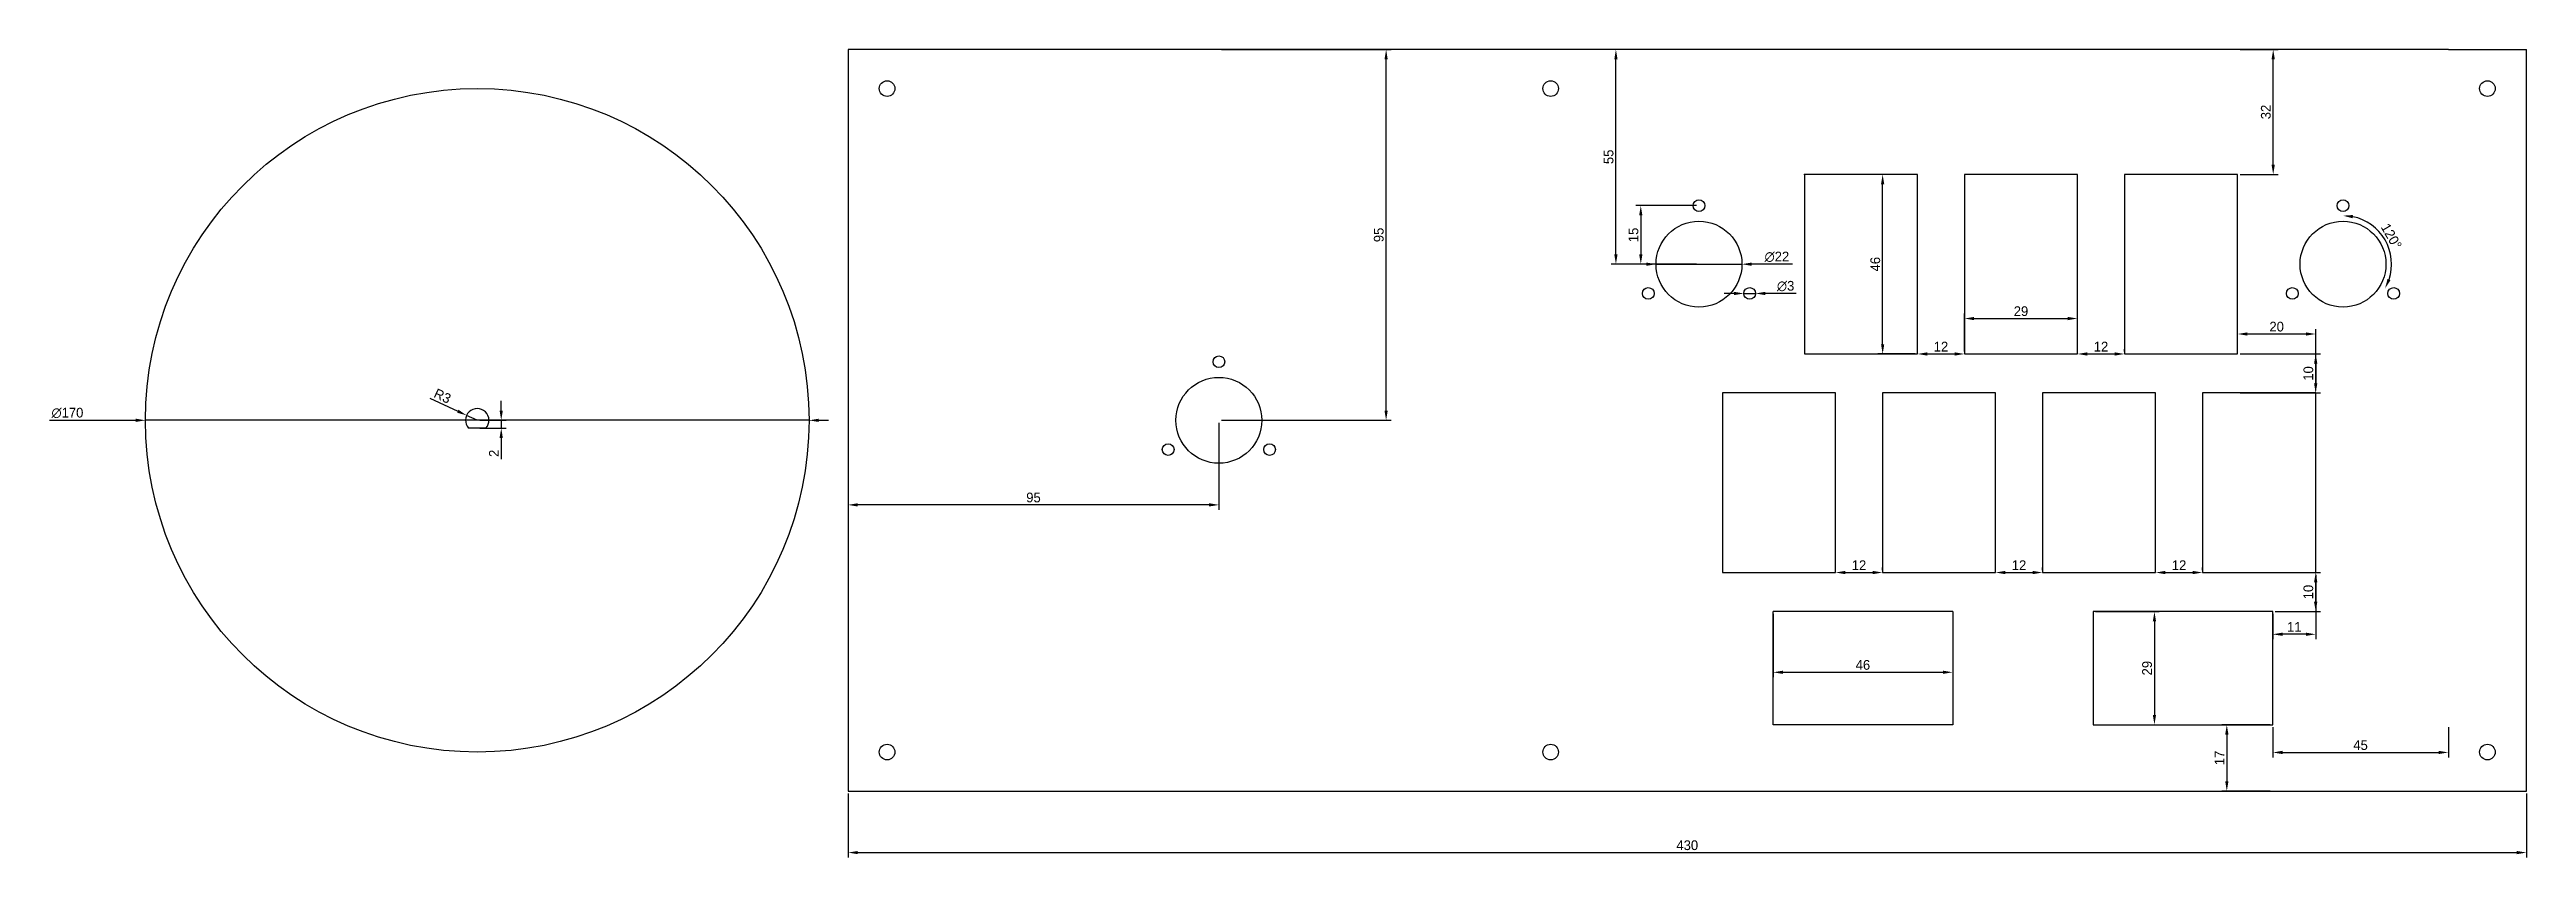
# Model space of a CAD drawing. Header units: millimetres. Extents: x -205 to 430, y -17 to 190.
import ezdxf

# ---------------------------------------------------------------- set-up
doc = ezdxf.new("R2010")
doc.units = ezdxf.units.MM
for name, color, linetype in [('dim', 130, 'Continuous'), ('holes', 90, 'Continuous'), ('outline', 30, 'Continuous'), ('table', 50, 'Continuous')]:
    doc.layers.add(name, color=color, linetype=linetype)
doc.dimstyles.new('ISO-25', dxfattribs={"dimtxt": 2.5, "dimasz": 2.5, "dimexe": 1.25, "dimexo": 0.625, "dimtad": 1, "dimtxsty": 'Standard', "dimcen": 2.5, "dimadec": 0, "dimazin": 0, "dimtfac": 1, "dimtmove": 0, "dimatfit": 3, "dimfxl": 1, "dimarcsym": 0})

# ---------------------------------------------------------------- blocks, each defined once
blk = doc.blocks.new('*D32')
at = {"layer": 'dim', "color": 0, "lineweight": -2, "transparency": 16777216}
for p, q in [((273.38, 158), (263.81, 158)), ((265.06, 114.5), (265.06, 155.5)), ((273.38, 112), (263.81, 112))]:
    blk.add_line(p, q, dxfattribs=at)
at = {"layer": 'dim', "color": 0, "transparency": 16777216}
for points in [[(264.64, 155.5), (265.47, 155.5), (265.06, 158)], [(264.64, 114.5), (265.47, 114.5), (265.06, 112)]]:
    blk.add_solid(points, dxfattribs=at)
at = {"layer": 'dim', "color": 0, "transparency": 16777216, "insert": (263.18, 135), "char_height": 2.5, "attachment_point": 5, "rotation": 90}
blk.add_mtext('46', dxfattribs=at)
blk = doc.blocks.new('*D33')
at = {"layer": 'dim', "color": 0, "lineweight": -2, "transparency": 16777216}
for p, q in [((286, 112.63), (286, 122.33)), ((288.5, 121.08), (312.5, 121.08)), ((315, 112.63), (315, 122.33))]:
    blk.add_line(p, q, dxfattribs=at)
at = {"layer": 'dim', "color": 0, "transparency": 16777216}
for points in [[(288.5, 121.5), (288.5, 120.66), (286, 121.08)], [(312.5, 121.5), (312.5, 120.66), (315, 121.08)]]:
    blk.add_solid(points, dxfattribs=at)
at = {"layer": 'dim', "color": 0, "transparency": 16777216, "insert": (300.5, 122.95), "char_height": 2.5, "attachment_point": 5}
blk.add_mtext('29', dxfattribs=at)
blk = doc.blocks.new('*D34')
at = {"layer": 'dim', "color": 0, "lineweight": -2, "transparency": 16777216}
for p, q in [((204.5, 135), (202, 135)), ((207, 135), (229, 135)), ((241.92, 135), (231.5, 135))]:
    blk.add_line(p, q, dxfattribs=at)
at = {"layer": 'dim', "color": 0, "transparency": 16777216}
for points in [[(204.5, 135.42), (204.5, 134.58), (207, 135)], [(231.5, 135.42), (231.5, 134.58), (229, 135)]]:
    blk.add_solid(points, dxfattribs=at)
at = {"layer": 'dim', "color": 0, "transparency": 16777216, "insert": (237.96, 136.88), "char_height": 2.5, "attachment_point": 5}
blk.add_mtext('∅22', dxfattribs=at)
blk = doc.blocks.new('*D35')
at = {"layer": 'dim', "color": 0, "lineweight": -2, "transparency": 16777216}
for p, q in [((226.99, 127.5), (224.49, 127.5)), ((229.49, 127.5), (232.49, 127.5)), ((242.91, 127.5), (234.99, 127.5))]:
    blk.add_line(p, q, dxfattribs=at)
at = {"layer": 'dim', "color": 0, "transparency": 16777216}
for points in [[(226.99, 127.92), (226.99, 127.08), (229.49, 127.5)], [(234.99, 127.92), (234.99, 127.08), (232.49, 127.5)]]:
    blk.add_solid(points, dxfattribs=at)
at = {"layer": 'dim', "color": 0, "transparency": 16777216, "insert": (240.2, 129.38), "char_height": 2.5, "attachment_point": 5}
blk.add_mtext('∅3', dxfattribs=at)
blk = doc.blocks.new('*D36')
at = {"layer": 'dim', "color": 0, "lineweight": -2, "transparency": 16777216}
for p, q in [((217.38, 190), (195.47, 190)), ((196.72, 137.5), (196.72, 187.5)), ((217.38, 135), (195.47, 135))]:
    blk.add_line(p, q, dxfattribs=at)
at = {"layer": 'dim', "color": 0, "transparency": 16777216}
for points in [[(196.31, 187.5), (197.14, 187.5), (196.72, 190)], [(196.31, 137.5), (197.14, 137.5), (196.72, 135)]]:
    blk.add_solid(points, dxfattribs=at)
at = {"layer": 'dim', "color": 0, "transparency": 16777216, "insert": (194.85, 162.5), "char_height": 2.5, "attachment_point": 5, "rotation": 90}
blk.add_mtext('55', dxfattribs=at)
blk = doc.blocks.new('*D37')
at = {"layer": 'dim', "color": 0, "lineweight": -2, "transparency": 16777216}
for p, q in [((217.38, 150), (201.84, 150)), ((203.09, 147.5), (203.09, 137.5)), ((217.38, 135), (201.84, 135))]:
    blk.add_line(p, q, dxfattribs=at)
at = {"layer": 'dim', "color": 0, "transparency": 16777216}
for points in [[(202.68, 147.5), (203.51, 147.5), (203.09, 150)], [(202.68, 137.5), (203.51, 137.5), (203.09, 135)]]:
    blk.add_solid(points, dxfattribs=at)
at = {"layer": 'dim', "color": 0, "transparency": 16777216, "insert": (201.22, 142.5), "char_height": 2.5, "attachment_point": 5, "rotation": 90}
blk.add_mtext('15', dxfattribs=at)
blk = doc.blocks.new('*D29')
at = {"layer": 'dim', "color": 0, "lineweight": -2, "transparency": 16777216}
blk.add_arc((383, 135), 12.43, 341.54107, 78.45893, dxfattribs=at)
at = {"layer": 'dim', "color": 0, "transparency": 16777216}
for points in [[(385.45, 146.77), (385.53, 147.6), (383, 147.43)], [(395.17, 130.89), (394.41, 131.23), (393.77, 128.78)]]:
    blk.add_solid(points, dxfattribs=at)
at = {"layer": 'dim', "color": 0, "transparency": 16777216, "insert": (395.39, 142.15), "char_height": 2.5, "attachment_point": 5, "rotation": 300}
blk.add_mtext('120°', dxfattribs=at)
blk = doc.blocks.new('*D38')
at = {"layer": 'dim', "color": 0, "lineweight": -2, "transparency": 16777216}
for p, q in [((356.63, 112), (377.25, 112)), ((376, 109.5), (376, 104.5)), ((356.63, 102), (377.25, 102))]:
    blk.add_line(p, q, dxfattribs=at)
at = {"layer": 'dim', "color": 0, "transparency": 16777216}
for points in [[(375.58, 109.5), (376.42, 109.5), (376, 112)], [(375.58, 104.5), (376.42, 104.5), (376, 102)]]:
    blk.add_solid(points, dxfattribs=at)
at = {"layer": 'dim', "color": 0, "transparency": 16777216, "insert": (374.13, 107), "char_height": 2.5, "attachment_point": 5, "rotation": 90}
blk.add_mtext('10', dxfattribs=at)
blk = doc.blocks.new('*D39')
at = {"layer": 'dim', "color": 0, "lineweight": -2, "transparency": 16777216}
for p, q in [((365.63, 56), (377.25, 56)), ((376, 48.5), (376, 53.5)), ((365.63, 46), (377.25, 46))]:
    blk.add_line(p, q, dxfattribs=at)
at = {"layer": 'dim', "color": 0, "transparency": 16777216}
for points in [[(375.58, 53.5), (376.42, 53.5), (376, 56)], [(375.58, 48.5), (376.42, 48.5), (376, 46)]]:
    blk.add_solid(points, dxfattribs=at)
at = {"layer": 'dim', "color": 0, "transparency": 16777216, "insert": (374.13, 51), "char_height": 2.5, "attachment_point": 5, "rotation": 90}
blk.add_mtext('10', dxfattribs=at)
blk = doc.blocks.new('*D40')
at = {"layer": 'dim', "color": 0, "lineweight": -2, "transparency": 16777216}
for p, q in [((335, 56.63), (335, 57.25)), ((347, 56.63), (347, 57.25)), ((337.5, 56), (344.5, 56))]:
    blk.add_line(p, q, dxfattribs=at)
at = {"layer": 'dim', "color": 0, "transparency": 16777216}
for points in [[(337.5, 56.42), (337.5, 55.58), (335, 56)], [(344.5, 56.42), (344.5, 55.58), (347, 56)]]:
    blk.add_solid(points, dxfattribs=at)
at = {"layer": 'dim', "color": 0, "transparency": 16777216, "insert": (341, 57.88), "char_height": 2.5, "attachment_point": 5}
blk.add_mtext('12', dxfattribs=at)
blk = doc.blocks.new('*D41')
at = {"layer": 'dim', "color": 0, "lineweight": -2, "transparency": 16777216}
for p, q in [((253, 56.63), (253, 57.25)), ((265, 56.63), (265, 57.25)), ((255.5, 56), (262.5, 56))]:
    blk.add_line(p, q, dxfattribs=at)
at = {"layer": 'dim', "color": 0, "transparency": 16777216}
for points in [[(255.5, 56.42), (255.5, 55.58), (253, 56)], [(262.5, 56.42), (262.5, 55.58), (265, 56)]]:
    blk.add_solid(points, dxfattribs=at)
at = {"layer": 'dim', "color": 0, "transparency": 16777216, "insert": (259, 57.88), "char_height": 2.5, "attachment_point": 5}
blk.add_mtext('12', dxfattribs=at)
blk = doc.blocks.new('*D42')
at = {"layer": 'dim', "color": 0, "lineweight": -2, "transparency": 16777216}
for p, q in [((274, 112.63), (274, 113.25)), ((276.5, 112), (283.5, 112)), ((286, 112.63), (286, 113.25))]:
    blk.add_line(p, q, dxfattribs=at)
at = {"layer": 'dim', "color": 0, "transparency": 16777216}
for points in [[(276.5, 112.42), (276.5, 111.58), (274, 112)], [(283.5, 112.42), (283.5, 111.58), (286, 112)]]:
    blk.add_solid(points, dxfattribs=at)
at = {"layer": 'dim', "color": 0, "transparency": 16777216, "insert": (280, 113.88), "char_height": 2.5, "attachment_point": 5}
blk.add_mtext('12', dxfattribs=at)
blk = doc.blocks.new('*D43')
at = {"layer": 'dim', "color": 0, "lineweight": -2, "transparency": 16777216}
for p, q in [((315, 112.63), (315, 113.25)), ((317.5, 112), (324.5, 112)), ((327, 112.63), (327, 113.25))]:
    blk.add_line(p, q, dxfattribs=at)
at = {"layer": 'dim', "color": 0, "transparency": 16777216}
for points in [[(317.5, 112.42), (317.5, 111.58), (315, 112)], [(324.5, 112.42), (324.5, 111.58), (327, 112)]]:
    blk.add_solid(points, dxfattribs=at)
at = {"layer": 'dim', "color": 0, "transparency": 16777216, "insert": (321, 113.88), "char_height": 2.5, "attachment_point": 5}
blk.add_mtext('12', dxfattribs=at)
blk = doc.blocks.new('*D44')
at = {"layer": 'dim', "color": 0, "lineweight": -2, "transparency": 16777216}
for p, q in [((294, 56.63), (294, 57.25)), ((306, 56.63), (306, 57.25)), ((296.5, 56), (303.5, 56))]:
    blk.add_line(p, q, dxfattribs=at)
at = {"layer": 'dim', "color": 0, "transparency": 16777216}
for points in [[(296.5, 56.42), (296.5, 55.58), (294, 56)], [(303.5, 56.42), (303.5, 55.58), (306, 56)]]:
    blk.add_solid(points, dxfattribs=at)
at = {"layer": 'dim', "color": 0, "transparency": 16777216, "insert": (300, 57.88), "char_height": 2.5, "attachment_point": 5}
blk.add_mtext('12', dxfattribs=at)
blk = doc.blocks.new('*D45')
at = {"layer": 'dim', "color": 0, "lineweight": -2, "transparency": 16777216}
for p, q in [((237, 45.38), (237, 29.19)), ((283, 45.38), (283, 29.19)), ((239.5, 30.44), (280.5, 30.44))]:
    blk.add_line(p, q, dxfattribs=at)
at = {"layer": 'dim', "color": 0, "transparency": 16777216}
for points in [[(239.5, 30.86), (239.5, 30.03), (237, 30.44)], [(280.5, 30.86), (280.5, 30.03), (283, 30.44)]]:
    blk.add_solid(points, dxfattribs=at)
at = {"layer": 'dim', "color": 0, "transparency": 16777216, "insert": (260, 32.32), "char_height": 2.5, "attachment_point": 5}
blk.add_mtext('46', dxfattribs=at)
blk = doc.blocks.new('*D46')
at = {"layer": 'dim', "color": 0, "lineweight": -2, "transparency": 16777216}
for p, q in [((319.63, 46), (335.94, 46)), ((334.69, 43.5), (334.69, 19.5)), ((319.63, 17), (335.94, 17))]:
    blk.add_line(p, q, dxfattribs=at)
at = {"layer": 'dim', "color": 0, "transparency": 16777216}
for points in [[(334.27, 43.5), (335.1, 43.5), (334.69, 46)], [(334.27, 19.5), (335.1, 19.5), (334.69, 17)]]:
    blk.add_solid(points, dxfattribs=at)
at = {"layer": 'dim', "color": 0, "transparency": 16777216, "insert": (332.81, 31.5), "char_height": 2.5, "attachment_point": 5, "rotation": 90}
blk.add_mtext('29', dxfattribs=at)
blk = doc.blocks.new('*D47')
at = {"layer": 'dim', "color": 0, "lineweight": -2, "transparency": 16777216}
for p, q in [((0, 94.38), (0, 72.08)), ((95, 94.38), (95, 72.08)), ((92.5, 73.33), (2.5, 73.33))]:
    blk.add_line(p, q, dxfattribs=at)
at = {"layer": 'dim', "color": 0, "transparency": 16777216}
for points in [[(2.5, 73.75), (2.5, 72.92), (0, 73.33)], [(92.5, 73.75), (92.5, 72.92), (95, 73.33)]]:
    blk.add_solid(points, dxfattribs=at)
at = {"layer": 'dim', "color": 0, "transparency": 16777216, "insert": (47.5, 75.21), "char_height": 2.5, "attachment_point": 5}
blk.add_mtext('95', dxfattribs=at)
blk = doc.blocks.new('*D48')
at = {"layer": 'dim', "color": 0, "lineweight": -2, "transparency": 16777216}
for p, q in [((95.63, 190), (139.1, 190)), ((137.85, 97.5), (137.85, 187.5)), ((95.63, 95), (139.1, 95))]:
    blk.add_line(p, q, dxfattribs=at)
at = {"layer": 'dim', "color": 0, "transparency": 16777216}
for points in [[(137.43, 187.5), (138.26, 187.5), (137.85, 190)], [(137.43, 97.5), (138.26, 97.5), (137.85, 95)]]:
    blk.add_solid(points, dxfattribs=at)
at = {"layer": 'dim', "color": 0, "transparency": 16777216, "insert": (135.97, 142.5), "char_height": 2.5, "attachment_point": 5, "rotation": 90}
blk.add_mtext('95', dxfattribs=at)
blk = doc.blocks.new('*D49')
at = {"layer": 'dim', "color": 0, "lineweight": -2, "transparency": 16777216}
for p, q in [((376, 55.38), (376, 38.93)), ((365, 45.38), (365, 38.93)), ((373.5, 40.18), (367.5, 40.18))]:
    blk.add_line(p, q, dxfattribs=at)
at = {"layer": 'dim', "color": 0, "transparency": 16777216}
for points in [[(367.5, 40.6), (367.5, 39.77), (365, 40.18)], [(373.5, 40.6), (373.5, 39.77), (376, 40.18)]]:
    blk.add_solid(points, dxfattribs=at)
at = {"layer": 'dim', "color": 0, "transparency": 16777216, "insert": (370.5, 42.06), "char_height": 2.5, "attachment_point": 5}
blk.add_mtext('11', dxfattribs=at)
blk = doc.blocks.new('*D50')
at = {"layer": 'dim', "color": 0, "lineweight": -2, "transparency": 16777216}
for p, q in [((365, 16.38), (365, 8.65)), ((410, 16.38), (410, 8.65)), ((367.5, 9.9), (407.5, 9.9))]:
    blk.add_line(p, q, dxfattribs=at)
at = {"layer": 'dim', "color": 0, "transparency": 16777216}
for points in [[(367.5, 10.32), (367.5, 9.49), (365, 9.9)], [(407.5, 10.32), (407.5, 9.49), (410, 9.9)]]:
    blk.add_solid(points, dxfattribs=at)
at = {"layer": 'dim', "color": 0, "transparency": 16777216, "insert": (387.5, 11.78), "char_height": 2.5, "attachment_point": 5}
blk.add_mtext('45', dxfattribs=at)
blk = doc.blocks.new('*D51')
at = {"layer": 'dim', "color": 0, "lineweight": -2, "transparency": 16777216}
for p, q in [((364.38, 17), (351.98, 17)), ((353.23, 14.5), (353.23, 2.5)), ((364.38, 0), (351.98, 0))]:
    blk.add_line(p, q, dxfattribs=at)
at = {"layer": 'dim', "color": 0, "transparency": 16777216}
for points in [[(352.82, 14.5), (353.65, 14.5), (353.23, 17)], [(352.82, 2.5), (353.65, 2.5), (353.23, 0)]]:
    blk.add_solid(points, dxfattribs=at)
at = {"layer": 'dim', "color": 0, "transparency": 16777216, "insert": (351.36, 8.5), "char_height": 2.5, "attachment_point": 5, "rotation": 90}
blk.add_mtext('17', dxfattribs=at)
blk = doc.blocks.new('*D52')
at = {"layer": 'dim', "color": 0, "lineweight": -2, "transparency": 16777216}
for p, q in [((356, 112.63), (356, 118.37)), ((358.5, 117.12), (373.5, 117.12)), ((376, 102.63), (376, 118.37))]:
    blk.add_line(p, q, dxfattribs=at)
at = {"layer": 'dim', "color": 0, "transparency": 16777216}
for points in [[(358.5, 117.53), (358.5, 116.7), (356, 117.12)], [(373.5, 117.53), (373.5, 116.7), (376, 117.12)]]:
    blk.add_solid(points, dxfattribs=at)
at = {"layer": 'dim', "color": 0, "transparency": 16777216, "insert": (366, 118.99), "char_height": 2.5, "attachment_point": 5}
blk.add_mtext('20', dxfattribs=at)
blk = doc.blocks.new('*D53')
at = {"layer": 'dim', "color": 0, "lineweight": -2, "transparency": 16777216}
for p, q in [((356.63, 190), (366.36, 190)), ((365.11, 160.5), (365.11, 187.5)), ((356.63, 158), (366.36, 158))]:
    blk.add_line(p, q, dxfattribs=at)
at = {"layer": 'dim', "color": 0, "transparency": 16777216}
for points in [[(364.7, 187.5), (365.53, 187.5), (365.11, 190)], [(364.7, 160.5), (365.53, 160.5), (365.11, 158)]]:
    blk.add_solid(points, dxfattribs=at)
at = {"layer": 'dim', "color": 0, "transparency": 16777216, "insert": (363.24, 174), "char_height": 2.5, "attachment_point": 5, "rotation": 90}
blk.add_mtext('32', dxfattribs=at)
blk = doc.blocks.new('*D54')
at = {"layer": 'dim', "color": 0, "lineweight": -2, "transparency": 16777216}
for p, q in [((-204.58, 95), (-182.5, 95)), ((-10, 95), (-180, 95)), ((-7.5, 95), (-5, 95))]:
    blk.add_line(p, q, dxfattribs=at)
at = {"layer": 'dim', "color": 0, "transparency": 16777216}
for points in [[(-182.5, 95.42), (-182.5, 94.58), (-180, 95)], [(-7.5, 95.42), (-7.5, 94.58), (-10, 95)]]:
    blk.add_solid(points, dxfattribs=at)
at = {"layer": 'dim', "color": 0, "transparency": 16777216, "insert": (-200, 96.88), "char_height": 2.5, "attachment_point": 5}
blk.add_mtext('∅170', dxfattribs=at)
blk = doc.blocks.new('*D30')
at = {"layer": 'dim', "color": 0, "lineweight": -2, "transparency": 16777216}
for p, q in [((-107.16, 100.67), (-99.99, 97.32)), ((-95, 95), (-97.72, 96.27))]:
    blk.add_line(p, q, dxfattribs=at)
at = {"layer": 'dim', "color": 0, "transparency": 16777216}
blk.add_solid([(-99.81, 97.7), (-100.16, 96.95), (-97.72, 96.27)], dxfattribs=at)
at = {"layer": 'dim', "color": 0, "transparency": 16777216, "insert": (-103.91, 101.22), "char_height": 2.5, "attachment_point": 5, "rotation": 335.01353}
blk.add_mtext('R3', dxfattribs=at)
blk = doc.blocks.new('*D55')
at = {"layer": 'dim', "color": 0, "lineweight": -2, "transparency": 16777216}
for p, q in [((0, -0.62), (0, -17)), ((430, -0.62), (430, -17)), ((2.5, -15.75), (427.5, -15.75))]:
    blk.add_line(p, q, dxfattribs=at)
at = {"layer": 'dim', "color": 0, "transparency": 16777216}
for points in [[(2.5, -15.34), (2.5, -16.17), (0, -15.75)], [(427.5, -15.34), (427.5, -16.17), (430, -15.75)]]:
    blk.add_solid(points, dxfattribs=at)
at = {"layer": 'dim', "color": 0, "transparency": 16777216, "insert": (215, -13.88), "char_height": 2.5, "attachment_point": 5}
blk.add_mtext('430', dxfattribs=at)
blk = doc.blocks.new('*D31')
at = {"layer": 'dim', "color": 0, "lineweight": -2, "transparency": 16777216}
for p, q in [((-88.86, 97.5), (-88.86, 100)), ((-94.37, 95), (-87.61, 95)), ((-94.37, 93), (-87.61, 93)), ((-88.86, 95), (-88.86, 93)), ((-88.86, 90.5), (-88.86, 85.08))]:
    blk.add_line(p, q, dxfattribs=at)
at = {"layer": 'dim', "color": 0, "transparency": 16777216}
for points in [[(-89.28, 97.5), (-88.45, 97.5), (-88.86, 95)], [(-89.28, 90.5), (-88.45, 90.5), (-88.86, 93)]]:
    blk.add_solid(points, dxfattribs=at)
at = {"layer": 'dim', "color": 0, "transparency": 16777216, "insert": (-90.74, 86.54), "char_height": 2.5, "attachment_point": 5, "rotation": 90}
blk.add_mtext('2', dxfattribs=at)

msp = doc.modelspace()

# ---------------------------------------------------------------- linework, layer by layer
at = {"layer": 'holes'}
for p, q in [((274, 158), (245, 158)), ((245, 158), (245, 112)), ((274, 112), (274, 158)), ((315, 158), (286, 158)), ((286, 158), (286, 112)), ((315, 112), (315, 158)), ((356, 158), (327, 158)), ((327, 158), (327, 112)), ((356, 112), (356, 158)), ((245, 112), (274, 112)), ((286, 112), (315, 112)), ((327, 112), (356, 112)), ((253, 102), (224, 102)), ((224, 102), (224, 56)), ((253, 56), (253, 102)), ((294, 102), (265, 102)), ((265, 102), (265, 56)), ((294, 56), (294, 102)), ((335, 102), (306, 102)), ((306, 102), (306, 56)), ((335, 56), (335, 102)), ((376, 102), (347, 102)), ((347, 102), (347, 56)), ((376, 56), (376, 102)), ((224, 56), (253, 56)), ((265, 56), (294, 56)), ((306, 56), (335, 56)), ((347, 56), (376, 56)), ((283, 46), (237, 46)), ((237, 17), (237, 46)), ((283, 46), (283, 17)), ((365, 46), (319, 46)), ((319, 46), (319, 17)), ((365, 17), (365, 46)), ((283, 17), (237, 17)), ((319, 17), (365, 17))]:
    msp.add_line(p, q, dxfattribs=at)
for centre, radius in [((10, 180), 2), ((180, 180), 2), ((420, 180), 2), ((218, 135), 11), ((218, 150), 1.5), ((383, 135), 11), ((383, 150), 1.5), ((205.01, 127.5), 1.5), ((230.99, 127.5), 1.5), ((370.01, 127.5), 1.5), ((395.99, 127.5), 1.5), ((95, 110), 1.5), ((95, 95), 11), ((82.01, 87.5), 1.5), ((107.99, 87.5), 1.5), ((10, 10), 2), ((180, 10), 2), ((420, 10), 2)]:
    msp.add_circle(centre, radius, dxfattribs=at)
msp.add_point((245, 158), dxfattribs=at)
at = {"layer": 'outline'}
for p, q in [((190, 190), (0, 190)), ((0, 190), (0, 0)), ((410, 190), (190, 190)), ((410, 190), (430, 190)), ((430, 0), (430, 190)), ((0, 0), (190, 0)), ((190, 0), (410, 0)), ((410, 0), (430, 0))]:
    msp.add_line(p, q, dxfattribs=at)
at = {"layer": 'table'}
msp.add_line((-92.764, 93), (-97.236, 93), dxfattribs=at)
msp.add_circle((-95, 95), 85, dxfattribs=at)
msp.add_arc((-95, 95), 3, 318.189685, 221.810315, dxfattribs=at)

# ---------------------------------------------------------------- dimensions: what is measured, and where the dimension line sits
at = {"layer": 'dim'}
for base, p1, p2, picture, middle in [((137.847, 190), (95, 95), (95, 190), '*D48', (135.972, 142.5)), ((196.724, 190), (218, 135), (218, 190), '*D36', (194.849, 162.5)), ((365.112, 190), (356, 158), (356, 190), '*D53', (363.237, 174)), ((265.057, 158), (274, 112), (274, 158), '*D32', (263.182, 135)), ((203.095, 135), (218, 150), (218, 135), '*D37', (201.22, 142.5)), ((376, 102), (356, 112), (356, 102), '*D38', (374.125, 107)), ((-88.863, 93), (-95, 95), (-95, 93), '*D31', (-90.738, 86.542)), ((376, 56), (365, 46), (365, 56), '*D39', (374.125, 51)), ((334.687, 17), (319, 46), (319, 17), '*D46', (332.812, 31.5)), ((353.232, 0), (365, 17), (365, 0), '*D51', (351.357, 8.5))]:
    dim = msp.add_linear_dim(base=base, p1=p1, p2=p2, angle=90, dimstyle='ISO-25', dxfattribs=at)
    dim.commit()
    dim.dimension.update_dxf_attribs({"geometry": picture, "text_midpoint": middle})
dim = msp.add_angular_dim_2l(base=(395.243, 137.159), line1=((395.99, 127.5), (383, 135)), line2=((383, 135), (383, 150)), dimstyle='ISO-25', dxfattribs=at)
dim.commit()
dim.dimension.update_dxf_attribs({"geometry": '*D29', "text_midpoint": (395.39, 142.154)})
for p1, p2, picture, middle in [((207, 135), (229, 135), '*D34', (237.958, 136.875)), ((229.49, 127.5), (232.49, 127.5), '*D35', (240.199, 129.375))]:
    dim = msp.add_diameter_dim_2p(p1=p1, p2=p2, dimstyle='ISO-25', dxfattribs=at)
    dim.commit()
    dim.dimension.update_dxf_attribs({"geometry": picture, "text_midpoint": middle})
for base, p1, p2, picture, middle in [((315, 121.079), (286, 112), (315, 112), '*D33', (300.5, 122.954)), ((376, 117.118), (356, 112), (376, 102), '*D52', (366, 118.993)), ((286, 112), (274, 112), (286, 112), '*D42', (280, 113.875)), ((327, 112), (315, 112), (327, 112), '*D43', (321, 113.875)), ((0, 73.332), (95, 95), (0, 95), '*D47', (47.5, 75.207)), ((265, 56), (253, 56), (265, 56), '*D41', (259, 57.875)), ((306, 56), (294, 56), (306, 56), '*D44', (300, 57.875)), ((347, 56), (335, 56), (347, 56), '*D40', (341, 57.875)), ((365, 40.185), (376, 56), (365, 46), '*D49', (370.5, 42.06)), ((283, 30.443), (237, 46), (283, 46), '*D45', (260, 32.318)), ((410, 9.904), (365, 17), (410, 17), '*D50', (387.5, 11.779)), ((430, -15.752), (0, 0), (430, 0), '*D55', (215, -13.877))]:
    dim = msp.add_linear_dim(base=base, p1=p1, p2=p2, dimstyle='ISO-25', dxfattribs=at)
    dim.commit()
    dim.dimension.update_dxf_attribs({"geometry": picture, "text_midpoint": middle})
dim = msp.add_radius_dim(center=(-95, 95), mpoint=(-97.719, 96.267), dimstyle='ISO-25', dxfattribs=at)
dim.commit()
dim.dimension.update_dxf_attribs({"geometry": '*D30', "text_midpoint": (-103.914, 101.223)})
dim = msp.add_diameter_dim_2p(p1=(-10, 95), p2=(-180, 95), dimstyle='ISO-25', dxfattribs=at)
dim.commit()
dim.dimension.update_dxf_attribs({"geometry": '*D54', "text_midpoint": (-200, 95), "dimtype": 163})

doc.saveas('drawing.dxf')
